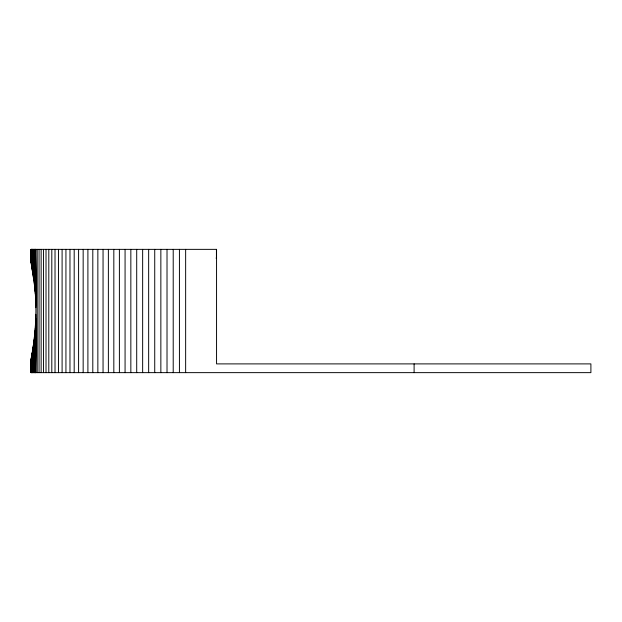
<?xml version="1.0" encoding="UTF-8"?>
<svg xmlns="http://www.w3.org/2000/svg" width="622" height="622" viewBox="0 0 622 622"><rect width="100%" height="100%" fill="white"/><g stroke="black" fill="none" stroke-linecap="round" stroke-linejoin="round"><path stroke-width="0.93" d="M31.535 265.703L31.1 249.36L216.557 249.36L216.557 363.893L590.9 363.893L590.9 372.64L31.1 372.64L31.116 359.726C35.617 334.372 37.608 308.395 34.179 282.769M31.217 263.386L31.224 249.36L31.411 264.84L31.598 249.36L31.854 267.647L34.179 282.769L34.226 249.36L34.801 288.134L35.594 249.36L35.781 303.754M32.22 269.87L32.227 249.36L31.854 267.647L31.598 249.36L31.683 266.636M35.555 297.798L35.594 249.36L34.987 290.007M31.154 359.213L31.224 372.64L31.411 357.16L31.598 372.64L31.854 354.353L32.227 372.64L32.632 349.665L33.098 372.64L33.736 342.543L34.226 372.64L34.801 333.866L35.594 372.64L35.648 322.212M33.059 274.994L33.098 249.36L33.736 279.457L34.226 249.36L34.599 286.291M34.987 331.993L35.594 372.64L35.718 320.221M35.438 295.823L35.594 249.36L35.151 291.92M35.151 330.08L35.594 372.64L35.781 318.246M31.154 262.787L31.224 249.36L31.302 264.07M31.302 357.93L31.224 372.64L31.217 358.614M31.683 355.364L31.598 372.64L31.535 356.297M34.397 337.497L34.226 372.64L33.961 340.918M33.285 345.591L33.098 372.64L32.849 348.359M35.306 293.856L35.594 249.36L35.648 299.788M32.033 353.273L32.227 372.64L32.422 350.925M33.953 281.082L34.226 249.36L34.397 284.503M32.033 268.727L32.227 249.36L32.632 272.335L33.098 249.36L33.51 277.902M32.849 273.641L33.098 249.36L33.285 276.409M34.607 335.701L34.226 372.64L34.179 339.231M33.51 344.098L33.098 372.64L33.059 347.006M35.812 305.729L35.882 302.86M35.819 307.672L37.203 249.36L37.203 372.64L35.819 314.328M31.116 359.726L31.1 372.64M216.067 258.107L216.557 258.107M32.227 249.36L32.422 271.075M35.306 328.144L35.594 372.64L35.555 324.202M35.438 326.177L35.594 372.64M32.22 352.13L32.227 372.64M31.1 249.36L31.116 262.274M414.104 363.893L414.104 372.64M216.433 249.36L216.433 258.107M185.644 249.36L185.644 372.64M179.424 249.36L179.424 372.64M173.211 249.36L173.211 372.64M167.015 249.36L167.015 372.64M160.857 249.36L160.857 372.64M154.73 249.36L154.73 372.64M148.658 249.36L148.658 372.64M142.648 249.36L142.648 372.64M136.708 249.36L136.708 372.64M130.845 249.36L130.845 372.64M125.069 249.36L125.069 372.64M119.393 249.36L119.393 372.64M113.826 249.36L113.826 372.64M108.376 249.36L108.376 372.64M103.05 249.36L103.05 372.64M97.856 249.36L97.856 372.64M92.802 249.36L92.802 372.64M87.904 249.36L87.904 372.64M83.161 249.36L83.161 372.64M78.59 249.36L78.59 372.64M74.189 249.36L74.189 372.64M69.967 249.36L69.967 372.64M65.932 249.36L65.932 372.64M62.099 249.36L62.099 372.64M58.46 249.36L58.46 372.64M55.024 249.36L55.024 372.64M51.805 249.36L51.805 372.64M48.804 249.36L48.804 372.64M46.02 249.36L46.02 372.64M43.47 249.36L43.47 372.64M41.145 249.36L41.145 372.64M39.054 249.36L39.054 372.64"/></g></svg>
